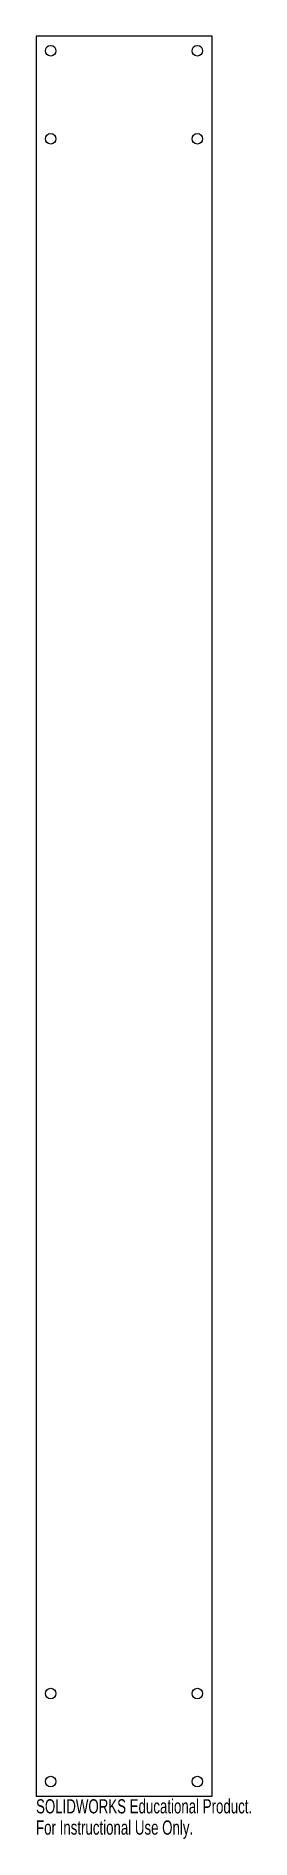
# Model space of a CAD drawing. Header units: millimetres. Extents: x -30 to 43, y -315 to 300.
import ezdxf

# ---------------------------------------------------------------- set-up
doc = ezdxf.new("R2010")
doc.units = ezdxf.units.MM
doc.styles.add('SLDTEXTSTYLE0', font='TXT', dxfattribs={"width": 0.7})

msp = doc.modelspace()

# ---------------------------------------------------------------- linework, layer by layer
at = {"color": 7, "linetype": 'Continuous', "lineweight": 25}
for p, q in [((30, 300), (-30, 300)), ((-30, 300), (-30, -300)), ((30, -300), (30, 300)), ((-30, -300), (30, -300))]:
    msp.add_line(p, q, dxfattribs=at)
for centre in [(-25, 295), (25, 295), (-25, 265), (25, 265), (-25, -265), (25, -265), (-25, -295), (25, -295)]:
    msp.add_circle(centre, 1.8, dxfattribs=at)

# ---------------------------------------------------------------- texts
at = {"color": 7, "linetype": 'Continuous', "char_height": 4.8336, "attachment_point": 1, "style": 'SLDTEXTSTYLE0'}
for s, insert in [('SOLIDWORKS Educational Product.', (-30, -301.02)), ('For Instructional Use Only.', (-30, -308.27))]:
    msp.add_mtext(s, dxfattribs=dict(at, insert=insert))

doc.saveas('drawing.dxf')
